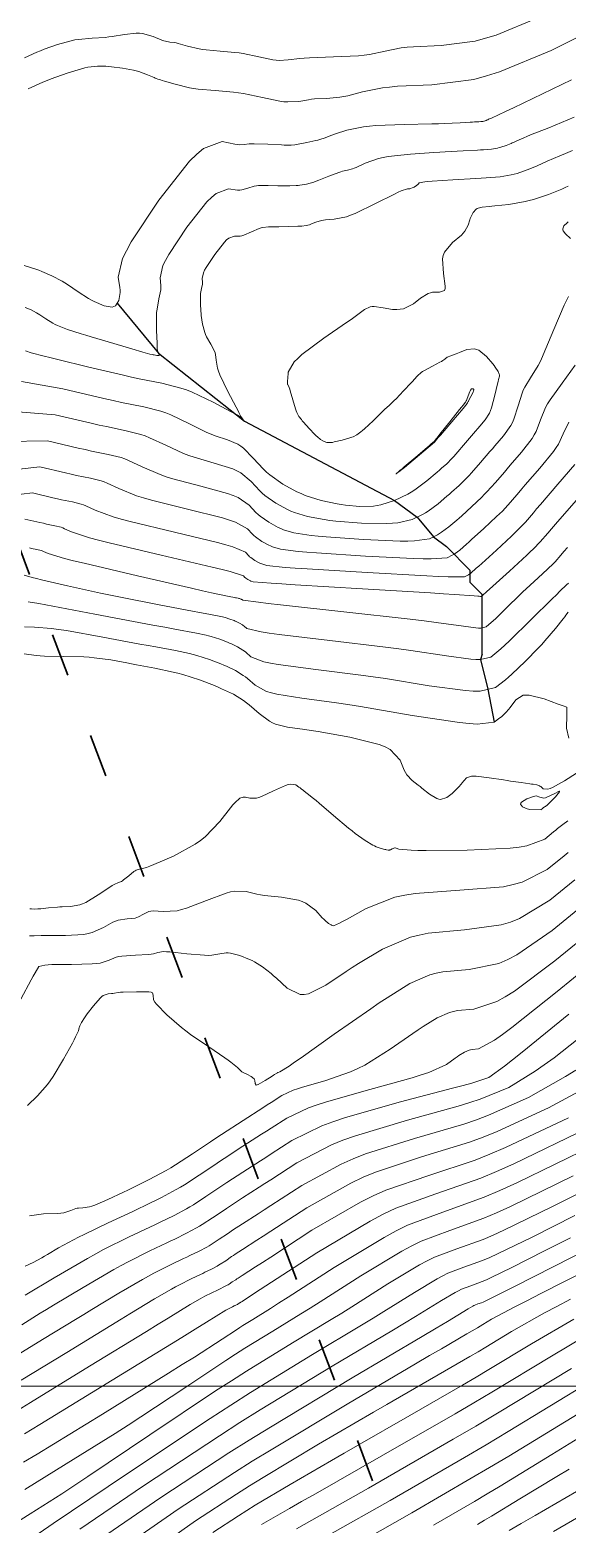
# Model space of a CAD drawing. Header units: millimetres. Extents: x 837475 to 838477, y 1189012 to 1191015.
# Drawn here: x 837582.3 to 837627.2, y 1190202.4 to 1190327.2 of the extents above; entities that cross this region are included whole.
import ezdxf

# ---------------------------------------------------------------- set-up
doc = ezdxf.new("R2010")
doc.units = ezdxf.units.MM
doc.header["$LTSCALE"] = 0.3
doc.linetypes.add('ACAD_ISO03W100', pattern=[30, 12, -18])
doc.layers.add('COORD', color=253, linetype='Continuous', lineweight=20)
for name, color, linetype, lineweight, true_color in [('COTAS 10', 7, 'Continuous', 9, 0x6e3e2d), ('COTAS INT', 7, 'Continuous', 5, 0x9fa19f), ('Escorrentias', 7, 'Continuous', 25, 0x00a8ad), ('Linea_Tendencia', 7, 'ACAD_ISO03W100', 30, 0xef3939)]:
    doc.layers.add(name, color=color, linetype=linetype, lineweight=lineweight, true_color=true_color)

msp = doc.modelspace()

# ---------------------------------------------------------------- linework, layer by layer
at = {"layer": 'COORD'}
msp.add_line((837476.51, 1190213.87), (838476.51, 1190213.87), dxfattribs=at)
at = {"layer": 'COTAS 10'}
for points in [[(837627.54, 1190323.06), (837623.49, 1190321.11), (837622.69, 1190320.73), (837622.03, 1190320.42), (837620.84, 1190319.86), (837620.61, 1190319.77), (837620.57, 1190319.75), (837620.53, 1190319.74), (837620.44, 1190319.7), (837620.4, 1190319.68), (837620.39, 1190319.67), (837620.37, 1190319.67), (837620.31, 1190319.64), (837620.24, 1190319.62), (837620.22, 1190319.61), (837620.2, 1190319.61), (837620.13, 1190319.6), (837620.03, 1190319.59), (837619.99, 1190319.58), (837619.95, 1190319.58), (837619.78, 1190319.57), (837619.42, 1190319.55), (837619.26, 1190319.54), (837619.08, 1190319.53), (837618.23, 1190319.47), (837616.89, 1190319.41), (837616.41, 1190319.4), (837615.87, 1190319.38), (837613.54, 1190319.34), (837611.19, 1190319.24), (837610.65, 1190319.19), (837610.15, 1190319.14), (837608.76, 1190318.85), (837607.81, 1190318.55), (837607.6, 1190318.48), (837607.42, 1190318.41), (837606.94, 1190318.23), (837606.51, 1190318.08), (837606.35, 1190318.04), (837606.18, 1190318), (837605.42, 1190317.83), (837604.7, 1190317.69), (837604.55, 1190317.66), (837604.41, 1190317.64), (837604.11, 1190317.6), (837603.71, 1190317.61), (837603.52, 1190317.62), (837603.29, 1190317.63), (837602.16, 1190317.69), (837601.02, 1190317.73), (837600.79, 1190317.73), (837600.6, 1190317.72), (837600.19, 1190317.66), (837599.81, 1190317.65), (837599.62, 1190317.67), (837599.41, 1190317.7), (837598.35, 1190317.91), (837596.77, 1190317.33), (837596.22, 1190316.86), (837595.61, 1190316.27), (837593.04, 1190313.01), (837590.75, 1190309.52), (837590.34, 1190308.78), (837590.01, 1190308.13), (837589.64, 1190306.58), (837589.8, 1190305.71), (837589.81, 1190305.5), (837589.81, 1190305.29), (837589.72, 1190304.62), (837589.42, 1190304.18), (837589.29, 1190304.12), (837589.15, 1190304.08), (837588.47, 1190304.18), (837587.65, 1190304.53), (837587.42, 1190304.65), (837587.18, 1190304.78), (837586.31, 1190305.36), (837585.43, 1190305.97), (837585.2, 1190306.11), (837584.96, 1190306.25), (837584.12, 1190306.69), (837583.27, 1190307.06), (837583.02, 1190307.15), (837582.77, 1190307.24), (837581.81, 1190307.55)], [(837627.85, 1190299.21), (837626.76, 1190297.71), (837625.75, 1190296.33), (837625.54, 1190295.99), (837625.36, 1190295.67), (837624.95, 1190294.64), (837624.58, 1190293.67), (837624.42, 1190293.39), (837624.24, 1190293.09), (837623.37, 1190291.96), (837622.4, 1190290.85), (837622.16, 1190290.56), (837621.93, 1190290.29), (837621.18, 1190289.42), (837620.46, 1190288.62), (837620.25, 1190288.4), (837620.03, 1190288.18), (837619.19, 1190287.37), (837618.36, 1190286.62), (837618.15, 1190286.44), (837617.95, 1190286.26), (837617.29, 1190285.7), (837616.68, 1190285.25), (837616.51, 1190285.14), (837616.33, 1190285.03), (837615.67, 1190284.71), (837614.42, 1190284.54), (837613.86, 1190284.52), (837613.22, 1190284.52), (837610.15, 1190284.64), (837607.04, 1190284.86), (837606.37, 1190284.92), (837605.78, 1190284.98), (837604.34, 1190285.2), (837603.47, 1190285.47), (837603.24, 1190285.56), (837603.02, 1190285.66), (837602.23, 1190286.09), (837601.53, 1190286.59), (837601.34, 1190286.75), (837601.17, 1190286.9), (837600.61, 1190287.52), (837599.67, 1190288.16), (837599.27, 1190288.33), (837598.8, 1190288.5), (837596.57, 1190289.12), (837594.21, 1190289.73), (837593.66, 1190289.9), (837593.15, 1190290.07), (837591.67, 1190290.71), (837590.51, 1190291.26), (837590.2, 1190291.38), (837589.89, 1190291.49), (837588.83, 1190291.76), (837587.42, 1190292.04), (837586.9, 1190292.16), (837586.32, 1190292.29), (837583.75, 1190292.9), (837580.27, 1190292.83)], [(837581.81, 1190281.66), (837582.48, 1190281.47), (837582.83, 1190281.38), (837583.26, 1190281.27), (837585.41, 1190280.77), (837588.18, 1190280.16), (837589, 1190279.99), (837589.84, 1190279.82), (837593.07, 1190279.19), (837595.87, 1190278.67), (837596.44, 1190278.56), (837596.92, 1190278.47), (837597.94, 1190278.28), (837598.38, 1190278.19), (837598.49, 1190278.16), (837598.6, 1190278.12), (837598.99, 1190278), (837599.35, 1190277.87), (837599.44, 1190277.83), (837599.52, 1190277.79), (837599.8, 1190277.66), (837600.04, 1190277.51), (837600.11, 1190277.46), (837600.17, 1190277.41), (837600.4, 1190277.21), (837601.61, 1190276.92), (837602.28, 1190276.81), (837603.11, 1190276.7), (837607.34, 1190276.2), (837612, 1190275.65), (837613.1, 1190275.51), (837614.11, 1190275.38), (837617.08, 1190274.92), (837619.12, 1190274.64), (837619.55, 1190274.61), (837619.93, 1190274.62), (837620.8, 1190274.81), (837621.62, 1190275.51), (837621.96, 1190275.82), (837622.35, 1190276.19), (837624.17, 1190277.96), (837625.92, 1190279.69), (837626.27, 1190280.03), (837626.56, 1190280.32), (837627.13, 1190280.87), (837627.29, 1190281.01)], [(837582.23, 1190251.51), (837582.32, 1190251.51), (837582.63, 1190251.53), (837583.23, 1190251.56), (837583.49, 1190251.56), (837583.79, 1190251.56), (837585.24, 1190251.55), (837586.78, 1190251.64), (837587.14, 1190251.71), (837587.47, 1190251.79), (837588.44, 1190252.22), (837589.22, 1190252.66), (837589.43, 1190252.75), (837589.65, 1190252.82), (837590.4, 1190252.94), (837591.06, 1190253.01), (837591.21, 1190253.05), (837591.35, 1190253.1), (837591.76, 1190253.34), (837592.21, 1190253.55), (837592.38, 1190253.58), (837592.57, 1190253.6), (837593.42, 1190253.56), (837594.57, 1190253.62), (837594.95, 1190253.71), (837595.36, 1190253.82), (837597.04, 1190254.47), (837598.67, 1190255.09), (837599.05, 1190255.19), (837599.39, 1190255.26), (837600.34, 1190255.22), (837601.23, 1190255), (837601.54, 1190254.94), (837601.88, 1190254.89), (837603.3, 1190254.74), (837604.71, 1190254.49), (837605.04, 1190254.38), (837605.33, 1190254.25), (837606.16, 1190253.64), (837606.71, 1190253.03), (837606.83, 1190252.91), (837606.94, 1190252.8), (837607.22, 1190252.56), (837607.4, 1190252.46), (837607.45, 1190252.44), (837607.49, 1190252.42), (837607.64, 1190252.37), (837608.15, 1190252.57), (837608.41, 1190252.71), (837608.74, 1190252.88), (837610.37, 1190253.8), (837612.78, 1190254.74), (837613.6, 1190254.92), (837614.48, 1190255.07), (837618.2, 1190255.34), (837621.84, 1190255.63), (837622.67, 1190255.8), (837623.42, 1190256.01), (837625.51, 1190257.06), (837626.92, 1190258.21), (837627.25, 1190258.48)], [(837581.87, 1190221.48), (837584.3, 1190222.94), (837587.08, 1190224.55), (837587.78, 1190224.94), (837588.44, 1190225.3), (837590.56, 1190226.36), (837592.29, 1190227.17), (837592.71, 1190227.37), (837593.11, 1190227.56), (837594.32, 1190228.15), (837595.36, 1190228.71), (837595.65, 1190228.88), (837595.94, 1190229.05), (837596.97, 1190229.72), (837598.07, 1190230.47), (837598.4, 1190230.68), (837598.74, 1190230.91), (837600.06, 1190231.77), (837601.54, 1190232.72), (837601.98, 1190233), (837602.43, 1190233.29), (837604.17, 1190234.42), (837606.67, 1190235.63), (837607.6, 1190235.98), (837608.64, 1190236.33), (837613.25, 1190237.65), (837617.6, 1190238.78), (837618.47, 1190239.02), (837619.2, 1190239.22), (837620.62, 1190239.68), (837621.95, 1190240.64), (837622.61, 1190241.16), (837623.4, 1190241.79), (837627.32, 1190244.96)], [(837581.83, 1190209.89), (837583.11, 1190210.67), (837589.15, 1190214.38), (837594.97, 1190217.95), (837596.1, 1190218.65), (837597.03, 1190219.22), (837598.66, 1190220.22), (837598.92, 1190220.37), (837598.98, 1190220.4), (837599.04, 1190220.43), (837599.22, 1190220.52), (837599.36, 1190220.59), (837599.4, 1190220.61), (837599.43, 1190220.62), (837599.53, 1190220.67), (837599.62, 1190220.72), (837599.67, 1190220.75), (837599.75, 1190220.8), (837599.84, 1190220.86), (837599.87, 1190220.88), (837599.9, 1190220.9), (837600.01, 1190220.97), (837601.04, 1190221.64), (837606.26, 1190225.03), (837610.7, 1190227.67), (837611.8, 1190228.25), (837612.85, 1190228.75), (837616.19, 1190229.96), (837619.96, 1190231.27), (837621.28, 1190231.83), (837622.73, 1190232.47), (837628.94, 1190235.47)], [(837586.46, 1190201.93), (837591.78, 1190205.56), (837598.11, 1190209.74), (837599.83, 1190210.83), (837601.53, 1190211.91), (837607.54, 1190215.56), (837612.53, 1190218.51), (837613.59, 1190219.15), (837614.51, 1190219.7), (837616.67, 1190221.03), (837617.8, 1190221.71), (837618.08, 1190221.86), (837618.33, 1190221.98), (837619.13, 1190222.28), (837620.07, 1190222.62), (837620.42, 1190222.77), (837620.81, 1190222.95), (837622.54, 1190223.79), (837625.28, 1190225.18), (837627.45, 1190226.28)], [(837601.64, 1190202.31), (837603.96, 1190203.65), (837604.96, 1190204.23), (837606.13, 1190204.89), (837611.64, 1190208.02), (837617.81, 1190211.57), (837619.38, 1190212.49), (837620.89, 1190213.38), (837625.87, 1190216.38), (837630.21, 1190218.98)], [(837619.69, 1190202.32), (837620.26, 1190202.67), (837620.86, 1190203.02), (837623.23, 1190204.47), (837626.3, 1190206.32), (837627.34, 1190206.94)]]:
    msp.add_lwpolyline(points, dxfattribs=at)
at = {"layer": 'COTAS INT'}
for points in [[(837624.73, 1190328.26), (837621.24, 1190326.81), (837620.34, 1190326.54), (837619.48, 1190326.31), (837616.64, 1190325.93), (837614.32, 1190325.84), (837613.79, 1190325.79), (837613.31, 1190325.74), (837611.96, 1190325.47), (837610.66, 1190325.19), (837610.21, 1190325.13), (837609.73, 1190325.08), (837607.64, 1190324.98), (837605.63, 1190324.91), (837605.2, 1190324.88), (837604.82, 1190324.85), (837603.86, 1190324.73), (837603.11, 1190324.69), (837602.85, 1190324.71), (837602.58, 1190324.74), (837601.41, 1190324.98), (837600.11, 1190325.26), (837599.76, 1190325.32), (837599.41, 1190325.36), (837598.17, 1190325.47), (837597.01, 1190325.57), (837596.71, 1190325.61), (837596.42, 1190325.66), (837595.45, 1190325.89), (837594.67, 1190326.11), (837594.5, 1190326.15), (837594.35, 1190326.19), (837593.97, 1190326.23), (837593.6, 1190326.29), (837593.46, 1190326.34), (837593.3, 1190326.39), (837592.57, 1190326.69), (837591.69, 1190326.94), (837591.43, 1190326.97), (837591.17, 1190326.98), (837590.19, 1190326.87), (837589.15, 1190326.69), (837588.86, 1190326.65), (837588.56, 1190326.62), (837587.47, 1190326.55), (837586.35, 1190326.45), (837586.04, 1190326.4), (837585.73, 1190326.34), (837584.59, 1190326.02), (837583.47, 1190325.62), (837583.16, 1190325.5), (837582.86, 1190325.37), (837581.82, 1190324.9)], [(837582.13, 1190322.31), (837583.36, 1190322.87), (837583.71, 1190323.01), (837584.06, 1190323.15), (837585.38, 1190323.63), (837586.58, 1190323.99), (837586.87, 1190324.06), (837587.13, 1190324.12), (837587.92, 1190324.22), (837588.63, 1190324.21), (837588.85, 1190324.19), (837589.09, 1190324.17), (837590.01, 1190324.05), (837590.93, 1190323.88), (837591.17, 1190323.82), (837591.39, 1190323.76), (837592.11, 1190323.5), (837592.65, 1190323.27), (837592.75, 1190323.22), (837592.83, 1190323.19), (837592.97, 1190323.13), (837593.2, 1190323.06), (837593.34, 1190323.02), (837593.52, 1190322.97), (837594.42, 1190322.7), (837595.61, 1190322.41), (837595.96, 1190322.35), (837596.33, 1190322.3), (837597.76, 1190322.18), (837599.28, 1190322.05), (837599.71, 1190321.99), (837600.14, 1190321.92), (837601.72, 1190321.58), (837603.16, 1190321.29), (837603.5, 1190321.24), (837603.82, 1190321.22), (837604.74, 1190321.27), (837605.55, 1190321.41), (837605.8, 1190321.44), (837606.06, 1190321.47), (837607.07, 1190321.52), (837608.18, 1190321.62), (837608.51, 1190321.67), (837608.84, 1190321.74), (837610.08, 1190322.07), (837611.74, 1190322.41), (837612.34, 1190322.47), (837613, 1190322.53), (837615.86, 1190322.65), (837619.36, 1190323.11), (837620.42, 1190323.39), (837621.53, 1190323.74), (837625.84, 1190325.51), (837630.15, 1190327.66)], [(837581.88, 1190304.05), (837582.37, 1190303.84), (837582.84, 1190303.59), (837582.98, 1190303.51), (837583.12, 1190303.42), (837583.62, 1190303.08), (837584.2, 1190302.72), (837584.39, 1190302.62), (837584.59, 1190302.53), (837585.42, 1190302.21), (837586.56, 1190301.84), (837586.96, 1190301.72), (837587.4, 1190301.59), (837589.3, 1190301.02), (837591.07, 1190300.51), (837591.43, 1190300.4), (837591.72, 1190300.32), (837592.31, 1190300.15), (837592.53, 1190300.1), (837592.59, 1190300.09), (837592.65, 1190300.08), (837592.88, 1190300.04), (837593.05, 1190300.03), (837593.07, 1190300.04), (837593.09, 1190300.06), (837593.06, 1190300.16), (837592.99, 1190300.27), (837592.97, 1190300.3), (837592.96, 1190300.32), (837592.93, 1190300.39), (837592.92, 1190300.68), (837592.91, 1190300.85), (837592.9, 1190301.06), (837592.85, 1190302.13), (837592.85, 1190303.33), (837592.87, 1190303.63), (837592.9, 1190303.91), (837593.06, 1190304.77), (837593.21, 1190305.51), (837593.23, 1190305.7), (837593.23, 1190305.89), (837593.15, 1190306.52), (837593.39, 1190307.54), (837593.6, 1190307.97), (837593.88, 1190308.46), (837595.38, 1190310.75), (837597.07, 1190312.88), (837597.47, 1190313.27), (837597.83, 1190313.58), (837598.87, 1190313.96), (837599.62, 1190313.86), (837599.81, 1190313.86), (837599.98, 1190313.87), (837600.49, 1190314.01), (837601.02, 1190314.18), (837601.2, 1190314.21), (837601.39, 1190314.23), (837602.19, 1190314.24), (837603, 1190314.21), (837603.2, 1190314.2), (837603.4, 1190314.2), (837604, 1190314.2), (837604.54, 1190314.23), (837604.69, 1190314.25), (837604.84, 1190314.27), (837605.39, 1190314.36), (837606.01, 1190314.52), (837606.21, 1190314.59), (837606.42, 1190314.67), (837607.27, 1190315.01), (837608.08, 1190315.33), (837608.26, 1190315.39), (837608.41, 1190315.44), (837608.83, 1190315.53), (837609.23, 1190315.62), (837609.38, 1190315.68), (837609.55, 1190315.75), (837610.3, 1190316.11), (837611.4, 1190316.5), (837611.79, 1190316.58), (837612.22, 1190316.66), (837614.08, 1190316.86), (837616.04, 1190316.99), (837616.52, 1190317.02), (837616.99, 1190317.05), (837618.49, 1190317.13), (837619.67, 1190317.19), (837619.94, 1190317.21), (837620.18, 1190317.23), (837620.85, 1190317.28), (837621.35, 1190317.37), (837621.48, 1190317.4), (837621.62, 1190317.43), (837622.08, 1190317.59), (837622.49, 1190317.76), (837622.59, 1190317.8), (837622.68, 1190317.84), (837622.97, 1190317.98), (837623.54, 1190318.23), (837623.8, 1190318.33), (837624.12, 1190318.46), (837625.64, 1190319.07), (837627.75, 1190319.96)], [(837581.9, 1190300.41), (837582.39, 1190300.26), (837583.46, 1190299.98), (837583.94, 1190299.86), (837584.5, 1190299.72), (837587.2, 1190299.06), (837590.09, 1190298.38), (837590.78, 1190298.23), (837591.42, 1190298.09), (837593.3, 1190297.72), (837594.9, 1190297.31), (837595.36, 1190297.15), (837595.83, 1190296.97), (837597.59, 1190296.14), (837599.04, 1190295.36), (837599.32, 1190295.21), (837599.54, 1190295.09), (837599.89, 1190294.9), (837599.93, 1190294.86), (837599.95, 1190294.84), (837599.97, 1190294.81), (837600.1, 1190294.65), (837600.19, 1190294.54), (837600.2, 1190294.53), (837600.19, 1190294.54), (837600.11, 1190294.66), (837599.99, 1190294.82), (837599.97, 1190294.85), (837599.95, 1190294.88), (837599.92, 1190294.92), (837599.92, 1190294.92), (837599.92, 1190294.92), (837599.92, 1190294.93), (837599.91, 1190294.93), (837599.74, 1190295.25), (837599.64, 1190295.46), (837599.51, 1190295.71), (837598.83, 1190297.01), (837598.16, 1190298.41), (837598.04, 1190298.71), (837597.95, 1190298.98), (837597.83, 1190299.65), (837597.8, 1190300.11), (837597.76, 1190300.26), (837597.71, 1190300.4), (837597.39, 1190300.97), (837597.04, 1190301.59), (837596.96, 1190301.77), (837596.89, 1190301.96), (837596.71, 1190302.66), (837596.6, 1190303.36), (837596.58, 1190303.54), (837596.56, 1190303.73), (837596.52, 1190304.37), (837596.52, 1190304.95), (837596.53, 1190305.09), (837596.54, 1190305.22), (837596.62, 1190305.64), (837596.69, 1190305.99), (837596.7, 1190306.08), (837596.7, 1190306.17), (837596.66, 1190306.47), (837596.77, 1190306.95), (837596.88, 1190307.16), (837597.01, 1190307.39), (837597.72, 1190308.48), (837598.53, 1190309.5), (837598.71, 1190309.69), (837598.89, 1190309.83), (837599.38, 1190310.01), (837599.84, 1190310.01), (837599.99, 1190310.04), (837600.15, 1190310.09), (837600.79, 1190310.36), (837601.44, 1190310.65), (837601.6, 1190310.7), (837601.75, 1190310.74), (837602.21, 1190310.79), (837602.72, 1190310.78), (837602.89, 1190310.78), (837603.08, 1190310.78), (837603.89, 1190310.8), (837604.67, 1190310.83), (837604.84, 1190310.83), (837604.99, 1190310.84), (837605.36, 1190310.89), (837605.63, 1190310.96), (837605.71, 1190310.99), (837605.8, 1190311.02), (837606.17, 1190311.17), (837606.65, 1190311.31), (837606.81, 1190311.34), (837606.98, 1190311.36), (837607.7, 1190311.41), (837608.72, 1190311.63), (837609.08, 1190311.75), (837609.47, 1190311.91), (837611.17, 1190312.72), (837612.74, 1190313.52), (837613.05, 1190313.68), (837613.31, 1190313.79), (837613.82, 1190313.97), (837613.98, 1190313.97), (837614.03, 1190313.97), (837614.07, 1190313.98), (837614.23, 1190314.03), (837614.38, 1190314.1), (837614.42, 1190314.12), (837614.46, 1190314.15), (837614.59, 1190314.23), (837614.69, 1190314.32), (837614.72, 1190314.35), (837614.74, 1190314.37), (837614.81, 1190314.46), (837615.27, 1190314.55), (837615.54, 1190314.58), (837615.88, 1190314.6), (837617.63, 1190314.7), (837619.55, 1190314.81), (837619.99, 1190314.84), (837620.41, 1190314.87), (837621.58, 1190314.97), (837622.5, 1190315.13), (837622.74, 1190315.18), (837622.99, 1190315.25), (837623.84, 1190315.54), (837624.61, 1190315.85), (837624.79, 1190315.93), (837624.97, 1190316.01), (837625.51, 1190316.26), (837626.55, 1190316.72), (837627.04, 1190316.92), (837627.62, 1190317.15)], [(837627.25, 1190314.17), (837627, 1190314.06), (837626.73, 1190313.94), (837625.61, 1190313.48), (837624.36, 1190313.06), (837624.01, 1190312.97), (837623.65, 1190312.89), (837622.31, 1190312.66), (837621.13, 1190312.53), (837620.88, 1190312.5), (837620.65, 1190312.48), (837620.07, 1190312.44), (837619.73, 1190312.35), (837619.64, 1190312.31), (837619.56, 1190312.25), (837619.32, 1190311.97), (837619.13, 1190311.6), (837619.08, 1190311.49), (837619.03, 1190311.37), (837618.89, 1190310.92), (837618.61, 1190310.41), (837618.48, 1190310.25), (837618.33, 1190310.09), (837617.58, 1190309.47), (837616.91, 1190308.67), (837616.81, 1190308.4), (837616.75, 1190308.11), (837616.84, 1190306.89), (837616.99, 1190305.81), (837616.97, 1190305.62), (837616.92, 1190305.47), (837616.51, 1190305.31), (837615.91, 1190305.31), (837615.74, 1190305.27), (837615.57, 1190305.2), (837614.93, 1190304.81), (837614.32, 1190304.36), (837614.16, 1190304.26), (837614.01, 1190304.17), (837613.5, 1190303.94), (837612.95, 1190303.86), (837612.77, 1190303.86), (837612.58, 1190303.87), (837611.81, 1190304.01), (837611.05, 1190304.12), (837610.87, 1190304.11), (837610.71, 1190304.09), (837610.23, 1190303.86), (837609.47, 1190303.29), (837609.13, 1190303.05), (837608.73, 1190302.78), (837606.84, 1190301.47), (837605.01, 1190300.1), (837604.66, 1190299.78), (837604.37, 1190299.49), (837603.87, 1190298.64), (837603.82, 1190298.09), (837603.81, 1190297.98), (837603.8, 1190297.88), (837603.79, 1190297.69), (837603.8, 1190297.63), (837603.81, 1190297.61), (837603.82, 1190297.6), (837603.86, 1190297.55), (837603.95, 1190297.34), (837603.99, 1190297.22), (837604.03, 1190297.07), (837604.25, 1190296.33), (837604.48, 1190295.56), (837604.54, 1190295.39), (837604.59, 1190295.25), (837604.74, 1190294.93), (837604.96, 1190294.68), (837605.04, 1190294.57), (837605.14, 1190294.46), (837605.61, 1190293.94), (837606.09, 1190293.43), (837606.2, 1190293.32), (837606.3, 1190293.23), (837606.55, 1190293.01), (837606.75, 1190292.9), (837606.8, 1190292.87), (837606.86, 1190292.84), (837607.09, 1190292.77), (837607.42, 1190292.76), (837607.55, 1190292.77), (837607.7, 1190292.8), (837608.36, 1190292.96), (837609.02, 1190293.15), (837609.17, 1190293.2), (837609.29, 1190293.24), (837609.61, 1190293.39), (837609.94, 1190293.64), (837610.08, 1190293.76), (837610.23, 1190293.9), (837610.95, 1190294.58), (837611.66, 1190295.27), (837611.82, 1190295.42), (837611.95, 1190295.55), (837612.29, 1190295.86), (837612.61, 1190296.16), (837612.73, 1190296.28), (837612.87, 1190296.42), (837613.51, 1190297.07), (837614.13, 1190297.74), (837614.27, 1190297.88), (837614.39, 1190298.01), (837614.67, 1190298.34), (837614.97, 1190298.6), (837615.09, 1190298.68), (837615.24, 1190298.77), (837615.91, 1190299.14), (837616.54, 1190299.47), (837616.67, 1190299.54), (837616.77, 1190299.6), (837616.94, 1190299.73), (837617.03, 1190299.81), (837617.08, 1190299.84), (837617.15, 1190299.88), (837617.46, 1190300.01), (837617.89, 1190300.18), (837618.03, 1190300.23), (837618.18, 1190300.29), (837618.78, 1190300.52), (837619.44, 1190300.58), (837619.61, 1190300.54), (837619.79, 1190300.46), (837620.43, 1190299.95), (837620.96, 1190299.33), (837621.07, 1190299.19), (837621.17, 1190299.06), (837621.4, 1190298.7), (837621.49, 1190298.47), (837621.51, 1190298.42), (837621.52, 1190298.38), (837621.52, 1190298.29), (837621.44, 1190298.01), (837621.4, 1190297.86), (837621.36, 1190297.67), (837621.13, 1190296.7), (837620.84, 1190295.66), (837620.76, 1190295.43), (837620.67, 1190295.22), (837620.33, 1190294.66), (837619.87, 1190294.12), (837619.7, 1190293.92), (837619.51, 1190293.7), (837618.69, 1190292.73), (837617.88, 1190291.79), (837617.7, 1190291.59), (837617.54, 1190291.41), (837617.12, 1190290.98), (837616.68, 1190290.6), (837616.51, 1190290.45), (837616.32, 1190290.29), (837615.46, 1190289.56), (837614.44, 1190288.8), (837614.15, 1190288.61), (837613.85, 1190288.44), (837612.75, 1190287.91), (837611.61, 1190287.55), (837611.3, 1190287.49), (837610.98, 1190287.44), (837609.84, 1190287.41), (837608.64, 1190287.53), (837608.3, 1190287.58), (837607.95, 1190287.64), (837606.62, 1190287.92), (837605.29, 1190288.34), (837604.94, 1190288.48), (837604.59, 1190288.63), (837603.4, 1190289.27), (837602.32, 1190290.04), (837602.05, 1190290.28), (837601.79, 1190290.52), (837600.93, 1190291.45), (837600.12, 1190292.29), (837599.89, 1190292.46), (837599.65, 1190292.62), (837598.79, 1190292.97), (837597.76, 1190293.3), (837597.43, 1190293.44), (837597.07, 1190293.6), (837595.61, 1190294.33), (837594.06, 1190295.06), (837593.64, 1190295.23), (837593.23, 1190295.37), (837591.81, 1190295.73), (837589.93, 1190296.11), (837589.23, 1190296.27), (837588.46, 1190296.44), (837585.02, 1190297.25), (837581.58, 1190297.86)], [(837627.45, 1190309.8), (837627.04, 1190310.19), (837626.84, 1190310.46), (837626.82, 1190310.54), (837626.81, 1190310.61), (837626.89, 1190310.86), (837627.16, 1190311.12), (837627.27, 1190311.2)], [(837580.93, 1190295.35), (837584.39, 1190295.08), (837587.39, 1190294.37), (837588.06, 1190294.21), (837588.67, 1190294.08), (837590.32, 1190293.74), (837591.56, 1190293.43), (837591.92, 1190293.3), (837592.28, 1190293.16), (837593.64, 1190292.52), (837595.11, 1190291.84), (837595.55, 1190291.67), (837595.99, 1190291.52), (837597.68, 1190291.04), (837599.23, 1190290.56), (837599.58, 1190290.4), (837599.89, 1190290.22), (837600.77, 1190289.49), (837601.48, 1190288.71), (837601.7, 1190288.51), (837601.92, 1190288.32), (837602.82, 1190287.68), (837603.81, 1190287.15), (837604.09, 1190287.02), (837604.38, 1190286.9), (837605.48, 1190286.56), (837606.86, 1190286.31), (837607.33, 1190286.25), (837607.84, 1190286.19), (837609.99, 1190286.02), (837612.1, 1190285.98), (837612.58, 1190286), (837613.02, 1190286.04), (837614.21, 1190286.31), (837615.09, 1190286.73), (837615.33, 1190286.87), (837615.56, 1190287.02), (837616.38, 1190287.63), (837617.13, 1190288.27), (837617.33, 1190288.45), (837617.52, 1190288.61), (837618.15, 1190289.17), (837618.79, 1190289.79), (837618.97, 1190289.99), (837619.17, 1190290.21), (837619.94, 1190291.08), (837620.72, 1190292), (837620.93, 1190292.24), (837621.14, 1190292.48), (837621.85, 1190293.31), (837622.46, 1190294.18), (837622.6, 1190294.44), (837622.72, 1190294.72), (837623.07, 1190295.81), (837623.4, 1190296.88), (837623.51, 1190297.14), (837623.63, 1190297.39), (837624.12, 1190298.16), (837624.76, 1190299.2), (837624.96, 1190299.61), (837625.17, 1190300.07), (837626.05, 1190302.2), (837626.91, 1190304.23), (837627.11, 1190304.63), (837627.29, 1190304.97)], [(837616.08, 1190292.78), (837613.57, 1190290.67), (837613.37, 1190290.51), (837613.21, 1190290.38), (837612.92, 1190290.16), (837612.87, 1190290.14), (837612.86, 1190290.14), (837612.86, 1190290.15), (837612.91, 1190290.17), (837612.96, 1190290.21), (837612.97, 1190290.22), (837612.98, 1190290.22), (837613, 1190290.23), (837613.23, 1190290.43), (837613.38, 1190290.56), (837613.56, 1190290.72), (837614.52, 1190291.53), (837615.48, 1190292.35), (837615.66, 1190292.51), (837615.81, 1190292.64), (837616.05, 1190292.84), (837616.25, 1190293.1), (837616.38, 1190293.26), (837616.53, 1190293.46), (837617.36, 1190294.49), (837618.18, 1190295.52), (837618.34, 1190295.72), (837618.47, 1190295.88), (837618.69, 1190296.14), (837618.73, 1190296.23), (837618.75, 1190296.28), (837618.78, 1190296.34), (837618.89, 1190296.67), (837619.03, 1190297.01), (837619.06, 1190297.07), (837619.09, 1190297.13), (837619.19, 1190297.24), (837619.28, 1190297.25), (837619.3, 1190297.25), (837619.32, 1190297.24), (837619.36, 1190297.18), (837619.35, 1190297.04), (837619.33, 1190296.99), (837619.3, 1190296.92), (837619.13, 1190296.6), (837618.95, 1190296.29), (837618.92, 1190296.22), (837618.89, 1190296.17), (837618.84, 1190296.07), (837618.83, 1190296.04), (837618.83, 1190296.03), (837618.83, 1190296.03), (837618.82, 1190296.01), (837618.6, 1190295.75), (837618.47, 1190295.6), (837616.59, 1190293.38), (837616.42, 1190293.19), (837616.29, 1190293.03), (837616.08, 1190292.78), (837616.08, 1190292.78)], [(837579.62, 1190290.32), (837583.12, 1190290.72), (837585.25, 1190290.21), (837585.73, 1190290.1), (837586.17, 1190290.01), (837587.33, 1190289.77), (837588.22, 1190289.55), (837588.47, 1190289.46), (837588.73, 1190289.36), (837589.7, 1190288.9), (837591.19, 1190288.31), (837591.78, 1190288.13), (837592.44, 1190287.94), (837595.46, 1190287.19), (837598.37, 1190286.45), (837598.96, 1190286.26), (837599.45, 1190286.09), (837600.45, 1190285.55), (837600.87, 1190285.1), (837600.99, 1190284.98), (837601.13, 1190284.87), (837601.65, 1190284.49), (837602.23, 1190284.18), (837602.39, 1190284.11), (837602.56, 1190284.04), (837603.21, 1190283.84), (837604.7, 1190283.65), (837605.41, 1190283.59), (837606.24, 1190283.53), (837610.31, 1190283.26), (837614.34, 1190283.06), (837615.15, 1190283.04), (837615.82, 1190283.03), (837617.14, 1190283.12), (837617.57, 1190283.33), (837617.69, 1190283.4), (837617.81, 1190283.47), (837618.21, 1190283.77), (837618.76, 1190284.25), (837618.96, 1190284.43), (837619.19, 1190284.64), (837620.22, 1190285.57), (837621.28, 1190286.56), (837621.53, 1190286.8), (837621.76, 1190287.03), (837622.43, 1190287.76), (837623.14, 1190288.59), (837623.39, 1190288.89), (837623.67, 1190289.21), (837624.88, 1190290.61), (837626.02, 1190292.01), (837626.25, 1190292.33), (837626.44, 1190292.63), (837626.83, 1190293.47), (837627.32, 1190294.46)], [(837627.8, 1190290.92), (837626.4, 1190289.26), (837624.94, 1190287.57), (837624.62, 1190287.21), (837624.35, 1190286.89), (837623.68, 1190286.11), (837623.05, 1190285.45), (837622.8, 1190285.2), (837622.53, 1190284.94), (837621.26, 1190283.76), (837620.03, 1190282.65), (837619.78, 1190282.43), (837619.57, 1190282.24), (837619.13, 1190281.84), (837618.93, 1190281.7), (837618.87, 1190281.66), (837618.82, 1190281.63), (837618.6, 1190281.52), (837617.22, 1190281.52), (837616.43, 1190281.56), (837615.46, 1190281.6), (837610.47, 1190281.88), (837605.44, 1190282.19), (837604.44, 1190282.26), (837603.62, 1190282.32), (837602.07, 1190282.48), (837601.66, 1190282.61), (837601.55, 1190282.65), (837601.44, 1190282.7), (837601.06, 1190282.9), (837600.73, 1190283.14), (837600.64, 1190283.21), (837600.56, 1190283.29), (837600.29, 1190283.58), (837599.23, 1190284.03), (837598.65, 1190284.2), (837597.94, 1190284.39), (837594.36, 1190285.26), (837590.66, 1190286.16), (837589.89, 1190286.36), (837589.23, 1190286.55), (837587.73, 1190287.09), (837586.96, 1190287.46), (837586.75, 1190287.54), (837586.55, 1190287.61), (837585.84, 1190287.79), (837584.91, 1190287.97), (837584.57, 1190288.05), (837584.19, 1190288.14), (837582.49, 1190288.54), (837579.7, 1190288.22)], [(837581.85, 1190286.36), (837583.12, 1190286.06), (837583.4, 1190286), (837583.66, 1190285.94), (837584.35, 1190285.8), (837584.88, 1190285.67), (837585.03, 1190285.61), (837585.18, 1190285.55), (837585.76, 1190285.28), (837587.27, 1190284.79), (837588.01, 1190284.59), (837588.89, 1190284.37), (837593.25, 1190283.33), (837597.52, 1190282.33), (837598.34, 1190282.13), (837599.01, 1190281.96), (837600.13, 1190281.61), (837600.25, 1190281.48), (837600.29, 1190281.45), (837600.33, 1190281.42), (837600.48, 1190281.31), (837600.65, 1190281.22), (837600.7, 1190281.19), (837600.75, 1190281.17), (837600.93, 1190281.12), (837602.45, 1190281), (837603.34, 1190280.94), (837604.43, 1190280.87), (837610.07, 1190280.53), (837615.74, 1190280.19), (837616.85, 1190280.12), (837617.76, 1190280.06), (837619.41, 1190279.95), (837619.71, 1190279.92), (837619.77, 1190279.91), (837619.82, 1190279.9), (837619.94, 1190279.89), (837619.98, 1190279.88), (837620, 1190279.88), (837620.02, 1190279.89), (837620.04, 1190279.9), (837620.04, 1190279.91), (837620.05, 1190279.92), (837620.09, 1190279.96), (837620.47, 1190280.3), (837620.69, 1190280.5), (837620.96, 1190280.75), (837622.35, 1190282.01), (837623.79, 1190283.34), (837624.09, 1190283.62), (837624.35, 1190283.87), (837624.92, 1190284.45), (837625.56, 1190285.19), (837625.86, 1190285.53), (837626.21, 1190285.94), (837627.92, 1190287.91)], [(837582.24, 1190283.94), (837582.41, 1190283.91), (837582.86, 1190283.81), (837583.21, 1190283.73), (837583.31, 1190283.69), (837583.41, 1190283.65), (837583.79, 1190283.47), (837585.17, 1190283.06), (837585.91, 1190282.87), (837586.8, 1190282.66), (837591.28, 1190281.6), (837595.79, 1190280.57), (837596.7, 1190280.37), (837597.45, 1190280.2), (837598.94, 1190279.88), (837599.37, 1190279.8), (837599.46, 1190279.78), (837599.53, 1190279.77), (837599.69, 1190279.74), (837599.75, 1190279.72), (837599.77, 1190279.72), (837599.79, 1190279.71), (837599.85, 1190279.7), (837599.9, 1190279.67), (837599.91, 1190279.67), (837599.93, 1190279.66), (837599.97, 1190279.64), (837600.01, 1190279.62), (837600.02, 1190279.61), (837600.03, 1190279.6), (837600.06, 1190279.57), (837601.38, 1190279.41), (837602.2, 1190279.31), (837603.21, 1190279.2), (837608.52, 1190278.61), (837614.06, 1190277.98), (837615.22, 1190277.84), (837616.22, 1190277.72), (837618.51, 1190277.4), (837619.55, 1190277.26), (837619.77, 1190277.25), (837619.96, 1190277.25), (837620.41, 1190277.35), (837620.83, 1190277.7), (837621, 1190277.86), (837621.2, 1190278.05), (837622.13, 1190278.96), (837623.19, 1190279.99), (837623.48, 1190280.27), (837623.76, 1190280.53), (837624.74, 1190281.44), (837625.54, 1190282.18), (837625.71, 1190282.33), (837625.85, 1190282.47), (837626.17, 1190282.79), (837626.65, 1190283.35), (837626.9, 1190283.64), (837627.19, 1190283.98)], [(837582.12, 1190279.45), (837583.02, 1190279.29), (837587.71, 1190278.41), (837592.56, 1190277.5), (837593.55, 1190277.31), (837594.39, 1190277.15), (837596.2, 1190276.82), (837597, 1190276.65), (837597.21, 1190276.59), (837597.42, 1190276.54), (837598.14, 1190276.31), (837598.79, 1190276.06), (837598.96, 1190275.99), (837599.11, 1190275.92), (837599.62, 1190275.68), (837600.08, 1190275.4), (837600.2, 1190275.31), (837600.32, 1190275.22), (837600.75, 1190274.84), (837601.83, 1190274.43), (837602.37, 1190274.32), (837603.01, 1190274.2), (837606.16, 1190273.79), (837609.94, 1190273.32), (837610.97, 1190273.18), (837612, 1190273.03), (837615.64, 1190272.43), (837618.69, 1190272.02), (837619.33, 1190271.98), (837619.89, 1190271.98), (837621.19, 1190272.27), (837622.02, 1190272.92), (837622.28, 1190273.15), (837622.55, 1190273.39), (837623.65, 1190274.44), (837624.77, 1190275.58), (837625.05, 1190275.88), (837625.32, 1190276.18), (837626.19, 1190277.21), (837626.84, 1190278.02), (837626.97, 1190278.18), (837627.07, 1190278.32), (837627.27, 1190278.58)], [(837627.32, 1190268.03), (837627.12, 1190268.88), (837627.14, 1190269.96), (837627.14, 1190270.17), (837627.15, 1190270.34), (837627.15, 1190270.61), (837627.15, 1190270.62), (837627.15, 1190270.62), (837627.15, 1190270.63), (837627.14, 1190270.63), (837626.84, 1190270.74), (837626.66, 1190270.81), (837626.43, 1190270.89), (837625.26, 1190271.33), (837624.01, 1190271.65), (837623.73, 1190271.65), (837623.49, 1190271.63), (837622.87, 1190271.25), (837622.48, 1190270.72), (837622.39, 1190270.59), (837622.31, 1190270.48), (837622.06, 1190270.18), (837621.78, 1190269.91), (837621.68, 1190269.83), (837621.56, 1190269.74), (837621.06, 1190269.37), (837619.66, 1190269.21), (837618.98, 1190269.26), (837618.18, 1190269.34), (837614.21, 1190269.95), (837609.89, 1190270.68), (837608.85, 1190270.85), (837607.89, 1190270.99), (837604.99, 1190271.38), (837602.91, 1190271.71), (837602.46, 1190271.82), (837602.06, 1190271.95), (837601.09, 1190272.48), (837600.46, 1190273.03), (837600.29, 1190273.16), (837600.11, 1190273.29), (837599.45, 1190273.69), (837598.71, 1190274.05), (837598.48, 1190274.15), (837598.24, 1190274.25), (837597.29, 1190274.61), (837596.23, 1190274.95), (837595.93, 1190275.03), (837595.62, 1190275.11), (837594.45, 1190275.36), (837592.79, 1190275.67), (837592.17, 1190275.78), (837591.47, 1190275.91), (837588.37, 1190276.49), (837585.33, 1190277.03), (837584.67, 1190277.13), (837584.09, 1190277.21), (837582.65, 1190277.33), (837581.82, 1190277.35)], [(837627.96, 1190265.12), (837626.96, 1190264.48), (837625.95, 1190263.93), (837625.74, 1190263.84), (837625.56, 1190263.78), (837625.16, 1190263.82), (837624.96, 1190264), (837624.9, 1190264.04), (837624.85, 1190264.07), (837624.64, 1190264.14), (837624.32, 1190264.19), (837624.19, 1190264.2), (837624.04, 1190264.23), (837623.34, 1190264.33), (837622.43, 1190264.46), (837622.15, 1190264.5), (837621.85, 1190264.55), (837620.65, 1190264.73), (837619.57, 1190264.86), (837619.35, 1190264.86), (837619.17, 1190264.86), (837618.77, 1190264.74), (837618.57, 1190264.51), (837618.5, 1190264.44), (837618.43, 1190264.35), (837618.14, 1190264.01), (837617.79, 1190263.63), (837617.68, 1190263.53), (837617.57, 1190263.43), (837617.12, 1190263.09), (837616.59, 1190262.93), (837616.44, 1190262.94), (837616.28, 1190262.99), (837615.66, 1190263.36), (837615.04, 1190263.87), (837614.88, 1190264), (837614.73, 1190264.12), (837614.22, 1190264.51), (837613.78, 1190264.99), (837613.67, 1190265.16), (837613.56, 1190265.36), (837613.22, 1190266.21), (837612.39, 1190267.09), (837611.97, 1190267.31), (837611.47, 1190267.51), (837609, 1190268.13), (837606.37, 1190268.59), (837605.78, 1190268.68), (837605.25, 1190268.77), (837603.81, 1190268.96), (837602.8, 1190269.21), (837602.54, 1190269.33), (837602.29, 1190269.46), (837601.43, 1190270.11), (837600.61, 1190270.84), (837600.38, 1190271.01), (837600.14, 1190271.18), (837599.28, 1190271.71), (837598.3, 1190272.18), (837598, 1190272.31), (837597.69, 1190272.44), (837596.44, 1190272.92), (837595.05, 1190273.36), (837594.65, 1190273.47), (837594.24, 1190273.57), (837592.71, 1190273.9), (837591.18, 1190274.18), (837590.78, 1190274.25), (837590.39, 1190274.33), (837589.03, 1190274.58), (837587.64, 1190274.77), (837587.22, 1190274.81), (837586.78, 1190274.83), (837585.09, 1190274.87), (837583.51, 1190274.89), (837583.13, 1190274.92), (837582.79, 1190274.95), (837581.81, 1190275.1)], [(837627.22, 1190261.12), (837626.82, 1190260.84), (837626.37, 1190260.48), (837626.22, 1190260.35), (837626.04, 1190260.21), (837625.3, 1190259.6), (837623.8, 1190259.04), (837623.15, 1190258.93), (837622.4, 1190258.84), (837618.83, 1190258.67), (837615.38, 1190258.65), (837614.7, 1190258.66), (837614.14, 1190258.67), (837613.11, 1190258.77), (837612.87, 1190258.86), (837612.81, 1190258.87), (837612.76, 1190258.87), (837612.56, 1190258.8), (837612.4, 1190258.71), (837612.36, 1190258.7), (837612.33, 1190258.69), (837612.22, 1190258.69), (837612.08, 1190258.72), (837612.02, 1190258.74), (837611.95, 1190258.75), (837611.64, 1190258.82), (837611.22, 1190258.96), (837611.08, 1190259.03), (837610.93, 1190259.11), (837610.3, 1190259.48), (837609.47, 1190260.08), (837609.2, 1190260.29), (837608.9, 1190260.53), (837607.64, 1190261.59), (837606.46, 1190262.61), (837606.2, 1190262.82), (837605.98, 1190263), (837605.46, 1190263.42), (837605.2, 1190263.62), (837605.15, 1190263.66), (837605.1, 1190263.7), (837604.98, 1190263.79), (837604.86, 1190263.88), (837604.81, 1190263.92), (837604.76, 1190263.96), (837604.51, 1190264.15), (837604.04, 1190264.21), (837603.85, 1190264.16), (837603.64, 1190264.09), (837602.64, 1190263.63), (837601.63, 1190263.16), (837601.4, 1190263.08), (837601.2, 1190263.02), (837600.66, 1190263.02), (837600.29, 1190263.12), (837600.2, 1190263.12), (837600.11, 1190263.12), (837599.81, 1190263.03), (837599.4, 1190262.65), (837599.23, 1190262.46), (837599.04, 1190262.23), (837598.15, 1190261.09), (837596.92, 1190259.81), (837596.52, 1190259.49), (837596.08, 1190259.18), (837594.27, 1190258.19), (837592.62, 1190257.47), (837592.29, 1190257.34), (837592.01, 1190257.23), (837591.44, 1190257.08), (837591.17, 1190257.01), (837591.08, 1190256.96), (837590.97, 1190256.9), (837590.54, 1190256.55), (837590.11, 1190256.19), (837590.02, 1190256.12), (837589.93, 1190256.07), (837589.69, 1190255.98), (837589.32, 1190255.82), (837589.15, 1190255.72), (837588.95, 1190255.6), (837587.99, 1190254.96), (837586.94, 1190254.32), (837586.68, 1190254.2), (837586.44, 1190254.11), (837585.67, 1190253.96), (837584.98, 1190253.95), (837584.78, 1190253.94), (837584.58, 1190253.93), (837583.83, 1190253.86), (837583.19, 1190253.79), (837583.05, 1190253.77), (837582.94, 1190253.77), (837582.69, 1190253.76), (837582.4, 1190253.77), (837582.26, 1190253.78)], [(837625, 1190262.08), (837624.99, 1190262.06), (837624.04, 1190262.09), (837623.93, 1190262.12), (837623.83, 1190262.15), (837623.45, 1190262.31), (837623.28, 1190262.54), (837623.3, 1190262.61), (837623.35, 1190262.68), (837623.79, 1190262.97), (837624.35, 1190263.18), (837624.48, 1190263.2), (837624.59, 1190263.21), (837624.9, 1190263.11), (837625.23, 1190263.04), (837625.35, 1190263.06), (837625.48, 1190263.1), (837626.08, 1190263.39), (837626.51, 1190263.6), (837626.54, 1190263.59), (837626.54, 1190263.55), (837626.19, 1190263.14), (837625.71, 1190262.65), (837625.61, 1190262.55), (837625.53, 1190262.48), (837625.36, 1190262.34), (837625.31, 1190262.31), (837625.28, 1190262.3), (837625.24, 1190262.27), (837625.2, 1190262.24), (837625.18, 1190262.22), (837625.17, 1190262.21), (837625.09, 1190262.15), (837625, 1190262.08)], [(837581.51, 1190246.22), (837582.38, 1190247.83), (837582.56, 1190248.16), (837582.71, 1190248.43), (837583.02, 1190248.95), (837583.52, 1190249.08), (837583.79, 1190249.1), (837584.11, 1190249.12), (837585.76, 1190249.13), (837587.47, 1190249.17), (837587.83, 1190249.2), (837588.15, 1190249.25), (837588.89, 1190249.48), (837589.49, 1190249.73), (837589.72, 1190249.78), (837589.97, 1190249.82), (837591.11, 1190249.9), (837592.19, 1190249.96), (837592.41, 1190249.98), (837592.6, 1190250.01), (837592.98, 1190250.13), (837593.44, 1190250.2), (837593.68, 1190250.19), (837593.97, 1190250.18), (837595.4, 1190250.03), (837596.88, 1190249.9), (837597.2, 1190249.89), (837597.48, 1190249.9), (837598.16, 1190250.01), (837598.68, 1190250.11), (837598.85, 1190250.1), (837599.03, 1190250.08), (837599.81, 1190249.88), (837600.63, 1190249.55), (837600.84, 1190249.45), (837601.04, 1190249.35), (837601.72, 1190248.92), (837602.43, 1190248.37), (837602.64, 1190248.18), (837602.87, 1190247.98), (837603.77, 1190247.14), (837604.85, 1190246.62), (837605.19, 1190246.61), (837605.56, 1190246.67), (837607.02, 1190247.4), (837608.71, 1190248.55), (837609.22, 1190248.88), (837609.74, 1190249.21), (837611.75, 1190250.41), (837614.08, 1190251.4), (837614.81, 1190251.59), (837615.56, 1190251.75), (837618.59, 1190252.02), (837621.65, 1190252.43), (837622.44, 1190252.67), (837623.2, 1190252.97), (837625.72, 1190254.51), (837627.8, 1190256.21)], [(837628.68, 1190254.21), (837625.93, 1190251.97), (837622.98, 1190249.93), (837622.21, 1190249.54), (837621.47, 1190249.22), (837618.98, 1190248.7), (837616.79, 1190248.51), (837616.24, 1190248.39), (837615.71, 1190248.25), (837614.02, 1190247.54), (837612.13, 1190246.35), (837611.47, 1190245.91), (837610.76, 1190245.43), (837607.71, 1190243.3), (837604.94, 1190241.33), (837604.4, 1190240.95), (837603.95, 1190240.64), (837603.16, 1190240.14), (837603.03, 1190240.1), (837603, 1190240.09), (837602.98, 1190240.08), (837602.91, 1190240.05), (837602.73, 1190239.94), (837602.64, 1190239.87), (837602.52, 1190239.8), (837601.93, 1190239.42), (837601.36, 1190239.1), (837601.26, 1190239.06), (837601.18, 1190239.04), (837601.09, 1190239.17), (837601.08, 1190239.43), (837601.05, 1190239.49), (837601.01, 1190239.56), (837600.76, 1190239.77), (837600.47, 1190239.94), (837600.4, 1190239.97), (837600.34, 1190240), (837600.16, 1190240.07), (837599.99, 1190240.16), (837599.93, 1190240.21), (837599.87, 1190240.26), (837599.62, 1190240.51), (837599.08, 1190240.96), (837598.84, 1190241.13), (837598.56, 1190241.33), (837597.22, 1190242.23), (837595.71, 1190243.28), (837595.32, 1190243.57), (837594.95, 1190243.86), (837593.72, 1190244.91), (837592.85, 1190245.8), (837592.71, 1190245.99), (837592.61, 1190246.16), (837592.59, 1190246.57), (837592.53, 1190246.77), (837592.4, 1190246.8), (837592.22, 1190246.83), (837591.18, 1190246.85), (837590.06, 1190246.81), (837589.84, 1190246.8), (837589.66, 1190246.79), (837589.34, 1190246.74), (837589.21, 1190246.7), (837589.16, 1190246.7), (837589.1, 1190246.69), (837588.81, 1190246.68), (837588.41, 1190246.53), (837588.28, 1190246.44), (837588.15, 1190246.31), (837587.59, 1190245.68), (837587.07, 1190244.99), (837586.95, 1190244.83), (837586.85, 1190244.68), (837586.6, 1190244.29), (837586.46, 1190244), (837586.43, 1190243.92), (837586.4, 1190243.85), (837586.33, 1190243.59), (837586.1, 1190243.08), (837585.98, 1190242.84), (837585.84, 1190242.56), (837585.09, 1190241.21), (837584.21, 1190239.75), (837583.97, 1190239.41), (837583.74, 1190239.09), (837582.92, 1190238.14), (837582.07, 1190237.34)], [(837629.56, 1190252.21), (837626.14, 1190249.42), (837622.76, 1190246.89), (837621.99, 1190246.41), (837621.29, 1190246.02), (837619.37, 1190245.39), (837618.01, 1190245.27), (837617.67, 1190245.2), (837617.35, 1190245.11), (837616.3, 1190244.67), (837615.13, 1190243.93), (837614.72, 1190243.66), (837614.28, 1190243.36), (837612.39, 1190242.04), (837610.27, 1190240.72), (837609.68, 1190240.42), (837609.08, 1190240.15), (837606.92, 1190239.41), (837605.05, 1190238.88), (837604.64, 1190238.74), (837604.27, 1190238.61), (837603.33, 1190238.17), (837602.45, 1190237.6), (837602.11, 1190237.39), (837601.74, 1190237.15), (837600.09, 1190236.08), (837598.28, 1190234.91), (837597.82, 1190234.6), (837597.36, 1190234.31), (837595.86, 1190233.29), (837594.45, 1190232.38), (837594.06, 1190232.14), (837593.66, 1190231.91), (837592.24, 1190231.15), (837590.84, 1190230.46), (837590.47, 1190230.27), (837590.1, 1190230.09), (837588.79, 1190229.48), (837587.7, 1190229.01), (837587.46, 1190228.93), (837587.25, 1190228.86), (837586.71, 1190228.78), (837586.34, 1190228.77), (837586.23, 1190228.75), (837586.12, 1190228.72), (837585.71, 1190228.55), (837585.1, 1190228.38), (837584.87, 1190228.34), (837584.6, 1190228.32), (837583.41, 1190228.28), (837582.25, 1190228.11)], [(837630.43, 1190250.21), (837626.35, 1190246.88), (837622.54, 1190243.86), (837621.76, 1190243.28), (837621.11, 1190242.81), (837619.76, 1190242.07), (837619.24, 1190242.03), (837619.1, 1190242), (837618.98, 1190241.97), (837618.58, 1190241.79), (837618.12, 1190241.51), (837617.97, 1190241.41), (837617.8, 1190241.29), (837617.08, 1190240.78), (837615.6, 1190240.11), (837614.96, 1190239.89), (837614.21, 1190239.65), (837610.68, 1190238.68), (837607.06, 1190237.66), (837606.27, 1190237.4), (837605.56, 1190237.15), (837603.75, 1190236.29), (837602.44, 1190235.45), (837602.05, 1190235.19), (837601.64, 1190234.93), (837600.08, 1190233.93), (837598.51, 1190232.91), (837598.11, 1190232.65), (837597.72, 1190232.39), (837596.42, 1190231.51), (837595.19, 1190230.71), (837594.85, 1190230.51), (837594.51, 1190230.31), (837593.28, 1190229.65), (837591.85, 1190228.95), (837591.38, 1190228.72), (837590.88, 1190228.49), (837588.83, 1190227.52), (837586.82, 1190226.57), (837586.35, 1190226.33), (837585.92, 1190226.11), (837584.67, 1190225.43), (837583.74, 1190224.88), (837583.5, 1190224.75), (837583.27, 1190224.62), (837582.54, 1190224.23), (837581.87, 1190223.91)], [(837629.57, 1190244.08), (837626.08, 1190241.33), (837625.25, 1190240.73), (837624.49, 1190240.2), (837622.29, 1190238.84), (837619.9, 1190237.87), (837619.03, 1190237.58), (837618.07, 1190237.28), (837613.84, 1190236.11), (837609.48, 1190234.81), (837608.44, 1190234.43), (837607.47, 1190234.04), (837604.59, 1190232.54), (837602.42, 1190231.14), (837601.91, 1190230.81), (837601.44, 1190230.5), (837600.05, 1190229.61), (837598.97, 1190228.91), (837598.7, 1190228.72), (837598.43, 1190228.54), (837597.53, 1190227.94), (837596.68, 1190227.39), (837596.45, 1190227.25), (837596.21, 1190227.11), (837595.37, 1190226.66), (837594.38, 1190226.17), (837594.05, 1190226.02), (837593.71, 1190225.86), (837592.29, 1190225.19), (837590.49, 1190224.28), (837589.91, 1190223.97), (837589.29, 1190223.62), (837586.74, 1190222.14), (837584.25, 1190220.64), (837583.67, 1190220.29), (837583.14, 1190219.97), (837581.59, 1190219.02)], [(837627.9, 1190240.3), (837627.04, 1190239.75), (837623.95, 1190238), (837620.61, 1190236.52), (837619.59, 1190236.14), (837618.54, 1190235.78), (837614.42, 1190234.57), (837610.32, 1190233.3), (837609.28, 1190232.89), (837608.28, 1190232.45), (837605.01, 1190230.66), (837602.42, 1190228.98), (837601.85, 1190228.61), (837601.34, 1190228.28), (837600.04, 1190227.45), (837599.2, 1190226.91), (837598.99, 1190226.76), (837598.78, 1190226.62), (837598.08, 1190226.16), (837597.43, 1190225.73), (837597.25, 1190225.62), (837597.07, 1190225.51), (837596.41, 1190225.16), (837595.64, 1190224.79), (837595.39, 1190224.67), (837595.12, 1190224.54), (837594.02, 1190224.02), (837592.63, 1190223.32), (837592.18, 1190223.08), (837591.7, 1190222.81), (837589.72, 1190221.66), (837587.45, 1190220.28), (837586.78, 1190219.88), (837586.09, 1190219.46), (837583.48, 1190217.86), (837580.79, 1190216.23)], [(837629.59, 1190239.3), (837625.62, 1190237.15), (837621.31, 1190235.17), (837620.16, 1190234.7), (837619.01, 1190234.27), (837615.01, 1190233.04), (837611.17, 1190231.78), (837610.12, 1190231.34), (837609.09, 1190230.86), (837605.43, 1190228.78), (837602.41, 1190226.83), (837601.78, 1190226.42), (837601.24, 1190226.07), (837600.03, 1190225.29), (837599.44, 1190224.9), (837599.28, 1190224.8), (837599.13, 1190224.71), (837598.64, 1190224.37), (837598.17, 1190224.07), (837598.05, 1190223.99), (837597.92, 1190223.92), (837597.45, 1190223.67), (837596.9, 1190223.4), (837596.72, 1190223.31), (837596.54, 1190223.22), (837595.76, 1190222.86), (837594.77, 1190222.36), (837594.45, 1190222.18), (837594.1, 1190221.99), (837592.7, 1190221.18), (837590.64, 1190219.93), (837589.89, 1190219.47), (837589.05, 1190218.96), (837585.37, 1190216.7), (837581.56, 1190214.37)], [(837581.24, 1190211.86), (837582.33, 1190212.52), (837587.26, 1190215.54), (837592.01, 1190218.46), (837592.99, 1190219.06), (837593.83, 1190219.57), (837595.68, 1190220.7), (837596.51, 1190221.18), (837596.71, 1190221.29), (837596.9, 1190221.4), (837597.49, 1190221.69), (837597.95, 1190221.91), (837598.06, 1190221.96), (837598.17, 1190222.01), (837598.49, 1190222.17), (837598.77, 1190222.32), (837598.84, 1190222.36), (837598.92, 1190222.41), (837599.19, 1190222.59), (837599.49, 1190222.78), (837599.58, 1190222.84), (837599.67, 1190222.9), (837600.02, 1190223.13), (837601.14, 1190223.85), (837601.71, 1190224.23), (837602.4, 1190224.67), (837605.84, 1190226.91), (837609.89, 1190229.27), (837610.96, 1190229.79), (837612.01, 1190230.26), (837615.6, 1190231.5), (837619.49, 1190232.77), (837620.72, 1190233.26), (837622.02, 1190233.82), (837627.28, 1190236.31)], [(837581.75, 1190207.52), (837582.88, 1190208.21), (837588.34, 1190211.55), (837593.85, 1190214.96), (837595.01, 1190215.68), (837596.02, 1190216.31), (837598.34, 1190217.8), (837599.53, 1190218.59), (837599.81, 1190218.78), (837600.08, 1190218.95), (837600.91, 1190219.46), (837602.38, 1190220.38), (837603.06, 1190220.82), (837603.85, 1190221.32), (837607.69, 1190223.8), (837611.87, 1190226.32), (837612.89, 1190226.86), (837613.84, 1190227.33), (837616.78, 1190228.43), (837620.24, 1190229.67), (837621.54, 1190230.23), (837622.98, 1190230.88), (837629.38, 1190234)], [(837580.8, 1190202.27), (837582.31, 1190203.2), (837584.94, 1190204.89), (837585.96, 1190205.56), (837587.11, 1190206.32), (837592.31, 1190209.82), (837597.8, 1190213.48), (837599.13, 1190214.34), (837600.39, 1190215.14), (837604.23, 1190217.51), (837607.46, 1190219.45), (837608.33, 1190219.98), (837609.18, 1190220.51), (837612.18, 1190222.42), (837614.84, 1190224.02), (837615.48, 1190224.36), (837616.09, 1190224.66), (837617.95, 1190225.35), (837620.16, 1190226.15), (837620.98, 1190226.5), (837621.89, 1190226.91), (837625.96, 1190228.9), (837630.33, 1190231.11)], [(837627.67, 1190231.45), (837622.43, 1190228.9), (837621.26, 1190228.37), (837620.2, 1190227.91), (837617.36, 1190226.89), (837614.97, 1190225.99), (837614.19, 1190225.61), (837613.36, 1190225.17), (837609.93, 1190223.11), (837606.52, 1190220.92), (837605.69, 1190220.4), (837604.92, 1190219.92), (837602.57, 1190218.49), (837600.23, 1190217.05), (837599.47, 1190216.56), (837598.66, 1190216.03), (837595.32, 1190213.81), (837591.56, 1190211.32), (837590.49, 1190210.62), (837589.4, 1190209.92), (837585.32, 1190207.38), (837581.84, 1190205.24)], [(837583.05, 1190201.59), (837584.23, 1190202.39), (837590.34, 1190206.53), (837597.33, 1190211.18), (837599.06, 1190212.3), (837600.7, 1190213.35), (837605.88, 1190216.53), (837609.99, 1190218.98), (837610.96, 1190219.56), (837611.85, 1190220.11), (837614.42, 1190221.72), (837616.32, 1190222.86), (837616.78, 1190223.11), (837617.21, 1190223.32), (837618.54, 1190223.82), (837620.11, 1190224.38), (837620.7, 1190224.64), (837621.35, 1190224.93), (837624.25, 1190226.34), (837627.81, 1190228.15)], [(837630.83, 1190226.3), (837622.76, 1190222.21), (837620.83, 1190221.24), (837620.26, 1190220.96), (837620.14, 1190220.91), (837620.02, 1190220.85), (837619.72, 1190220.75), (837619.46, 1190220.65), (837619.37, 1190220.61), (837619.28, 1190220.56), (837618.91, 1190220.34), (837617.18, 1190219.29), (837616.22, 1190218.73), (837615.07, 1190218.04), (837609.2, 1190214.58), (837602.37, 1190210.46), (837600.61, 1190209.37), (837598.9, 1190208.3), (837593.23, 1190204.58), (837588.7, 1190201.47)], [(837630.86, 1190224.62), (837624.97, 1190221.63), (837623.79, 1190221.02), (837622.8, 1190220.51), (837620.86, 1190219.47), (837620.13, 1190219.03), (837619.91, 1190218.9), (837619.68, 1190218.76), (837618.78, 1190218.25), (837616.66, 1190217.01), (837615.66, 1190216.43), (837614.49, 1190215.74), (837608.78, 1190212.38), (837602.43, 1190208.57), (837600.86, 1190207.6), (837599.37, 1190206.67), (837594.67, 1190203.6), (837590.93, 1190201)], [(837593.16, 1190200.54), (837596.12, 1190202.63), (837599.54, 1190204.86), (837600.63, 1190205.54), (837601.77, 1190206.25), (837606.4, 1190209.02), (837610.98, 1190211.71), (837612.1, 1190212.36), (837613.15, 1190212.97), (837616.4, 1190214.84), (837619.05, 1190216.36), (837619.73, 1190216.76), (837620.39, 1190217.15), (837622.53, 1190218.44), (837625.27, 1190220), (837626.3, 1190220.55), (837627.44, 1190221.16)], [(837597.56, 1190201.65), (837599.71, 1190203.05), (837600.4, 1190203.48), (837601.11, 1190203.93), (837604.02, 1190205.67), (837607.47, 1190207.68), (837608.53, 1190208.29), (837609.64, 1190208.93), (837614.02, 1190211.43), (837618.43, 1190213.97), (837619.56, 1190214.62), (837620.64, 1190215.26), (837624.2, 1190217.41), (837627.74, 1190219.49)], [(837627.54, 1190215.35), (837621.34, 1190211.61), (837619.53, 1190210.53), (837617.66, 1190209.44), (837610.56, 1190205.35), (837604.56, 1190201.95)], [(837607.34, 1190201.47), (837612.38, 1190204.33), (837618.59, 1190207.92), (837620.4, 1190208.99), (837622.24, 1190210.09), (837629.22, 1190214.33)], [(837628.58, 1190211.88), (837622.29, 1190208.04), (837620.69, 1190207.09), (837619.16, 1190206.18), (837614.19, 1190203.3), (837610.12, 1190200.99)], [(837630.25, 1190210.83), (837625.9, 1190208.17), (837621.57, 1190205.53), (837620.48, 1190204.88), (837619.43, 1190204.25), (837616, 1190202.27)], [(837630.55, 1190206.59), (837624.51, 1190203.08), (837623.32, 1190202.39), (837622.34, 1190201.81)], [(837631.53, 1190204.92), (837626.02, 1190201.73)]]:
    msp.add_lwpolyline(points, dxfattribs=at)
at = {"layer": 'Escorrentias'}
for p, q in [((837589.57, 1190304.4), (837593.02, 1190300.22)), ((837593.02, 1190300.22), (837600.2, 1190294.53)), ((837600.2, 1190294.53), (837612.75, 1190287.91)), ((837612.75, 1190287.91), (837614.65, 1190286.52)), ((837614.65, 1190286.52), (837616, 1190284.87)), ((837616, 1190284.87), (837617.08, 1190284.06)), ((837620.07, 1190275.06), (837619.93, 1190274.62)), ((837619.93, 1190274.62), (837620.54, 1190272.13)), ((837620.54, 1190272.13), (837621.06, 1190269.37))]:
    msp.add_line(p, q, dxfattribs=at)
msp.add_polyline3d([(837620.07, 1190275.06, 0), (837620.07, 1190280.06, 0), (837619.08, 1190281.06, 0), (837619.08, 1190282.06, 0), (837617.08, 1190284.06, 0)], dxfattribs=at)
at = {"layer": 'Linea_Tendencia', "elevation": 1705.28}
msp.add_lwpolyline([(838041.85, 1190952.65), (838036.56, 1190637.07), (838092.2, 1190318.42), (838154.51, 1189961.57), (837526.84, 1190428.19), (837754.28, 1189827.03), (837723.49, 1189335.31)], dxfattribs=at)

doc.saveas('drawing.dxf')
